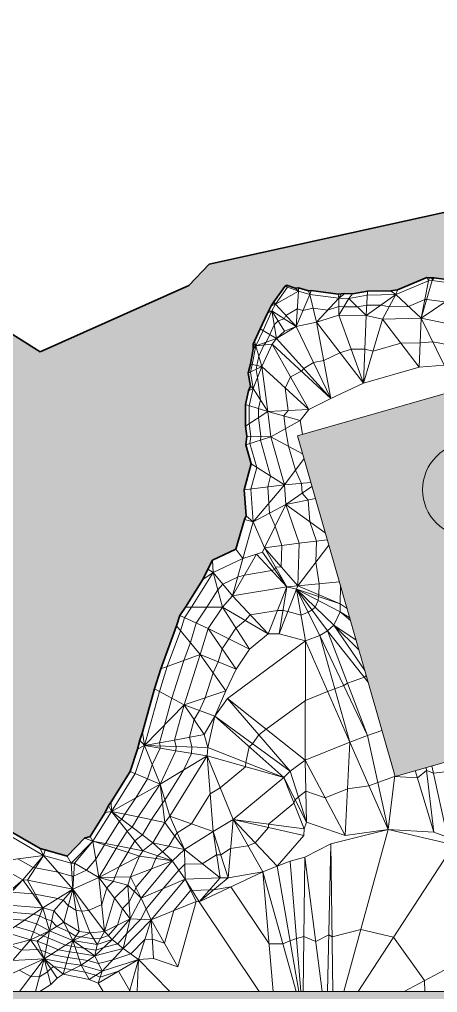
# Model space of a CAD drawing. Header units: millimetres. Extents: x -340184 to 563611, y -309449 to 515683.
# Drawn here: x 254531 to 360761, y -93269 to 153884 of the extents above; entities that cross this region are included whole.
import ezdxf

# ---------------------------------------------------------------- set-up
doc = ezdxf.new("R2010")
doc.units = ezdxf.units.MM
for name, color, linetype, lineweight in [('A-ANNO-NOTE', 131, 'Continuous', 9), ('A-DETL-GENF', 92, 'Continuous', 9), ('A-DETL-THIN', 151, 'Continuous', 9), ('A-FLOR', 192, 'Continuous', 9), ('C-TOPO', 7, 'Continuous', 9), ('C-TOPO-FOLD', 70, 'Continuous', 9), ('C-TOPO-MAJR', 7, 'Continuous', 35), ('C-TOPO-MINR', 7, 'Continuous', 9), ('C-TOPO-PATT', 8, 'Continuous', 9)]:
    doc.layers.add(name, color=color, linetype=linetype, lineweight=lineweight)

# ---------------------------------------------------------------- blocks, each defined once
blk = doc.blocks.new('tag ten be - tag ten be-1891504-BỐ TRÍ PHAO BÈ')
at = {"layer": 'A-ANNO-NOTE'}
for start, end in [(360, 180), (180, 360)]:
    blk.add_arc((0, 0), 4, start, end, dxfattribs=at)

msp = doc.modelspace()

# ---------------------------------------------------------------- hatches: boundary and pattern name
at = {"layer": 'A-DETL-GENF'}
for points in [[(349975, -38357), (455617, -8065), (450105, 11161), (414423, 929), (395128, 68217), (325167, 48156), (338830, 511)], [(68409, -241041), (361127, -241041), (361127, -177041), (395548, -177041), (395548, -93041), (104939, -93041), (104939, -131025), (12644, -131025), (12644, -180041), (67299, -180041), (67299, -241041)]]:
    msp.add_hatch(color=8, dxfattribs=at).paths.add_polyline_path(points)
at = {"layer": 'C-TOPO-PATT'}
h = msp.add_hatch(dxfattribs=at)
h.set_pattern_fill('FP_1', color=256, style=0, pattern_type=2)
h.set_pattern_definition([(0, (0, 0), (19050, 19050), [19050, -19050]), (0, (0, 7144), (19050, 19050), [19050, -19050]), (0, (0, 14288), (19050, 19050), [19050, -19050]), (90, (2381, 16669), (-19050, 19050), [19050, -19050]), (90, (9525, 16669), (-19050, 19050), [19050, -19050]), (90, (16669, 16669), (-19050, 19050), [19050, -19050])])
h.paths.add_polyline_path([(-320595, -309449), (-313353, -309449), (-312652, -307152), (-313321, -305814)])
h.paths.add_polyline_path([(-104914, -309449), (-38456, -309449), (-38330, -308602), (-43495, -307485), (-43955, -306061), (-46681, -304784), (-47468, -303096), (-49677, -299688), (-49392, -298645), (-48776, -295630), (-48339, -295389), (-46927, -294995), (-45415, -294450), (-44623, -294331), (-40160, -293800), (-40099, -293743), (-40021, -293724), (-39869, -293764), (-39280, -293651), (-36955, -293701), (-36203, -293498), (-32849, -292426), (-31899, -292214), (-31569, -292102), (-26261, -290449), (-22907, -289114), (-20231, -287917), (-17053, -287017), (-14725, -286087), (-14116, -285937), (-13356, -286181), (-12983, -290743), (-12729, -291007), (-12135, -291461), (-10672, -293925), (-10144, -294494), (-1450, -300444), (-229, -300711), (432, -300951), (1016, -301120), (7996, -303837), (8631, -305193), (9069, -305488), (9665, -305609), (13662, -308355), (14565, -308476), (16302, -309449), (79260, -309449), (80215, -309063), (80622, -309449), (117126, -309449), (119591, -308645), (121200, -309449), (367344, -309449), (391034, -276685), (422276, -249282), (428020, -246457), (431610, -243898), (440487, -229317), (441911, -220785), (441838, -209610), (433280, -168224), (434543, -160563), (436815, -106083), (450578, -67039), (468478, -40108), (480928, -11506), (492756, -3090), (521755, 23790), (528523, 24273), (546288, 55474), (558698, 71403), (559264, 72615), (561191, 78110), (563411, 88063), (563611, 89984), (563575, 117322), (540439, 145632), (503834, 129816), (490907, 132256), (447469, 124752), (414326, 116277), (302732, 91745), (297598, 86312), (259796, 69494), (228961, 88697), (198908, 116294), (222850, 145390), (238311, 155143), (239295, 156835), (246925, 191863), (279806, 255375), (285238, 286976), (292977, 304280), (283351, 316130), (262944, 329049), (234012, 358357), (228396, 403860), (235100, 409042), (238542, 415037), (251366, 441399), (252300, 463716), (251375, 477886), (249719, 484079), (247746, 490012), (239514, 505932), (237904, 508382), (234800, 511847), (231167, 513125), (222481, 514714), (207681, 515683), (122289, 481083), (105687, 466766), (101662, 460935), (75805, 408127), (70204, 378673), (58805, 340789), (31446, 318651), (17909, 299376), (7247, 272826), (10847, 166469), (-769, 131954), (-88114, 83844), (-119641, 108699), (-120649, 141233), (-121286, 144035), (-126955, 154493), (-160165, 198349), (-170633, 238049), (-170857, 257585), (-178048, 276004), (-189851, 278646), (-196113, 278702), (-212304, 268694), (-212871, 268250), (-257662, 208343), (-263778, 192806), (-265420, 187452), (-273672, 149305), (-300062, 129962), (-328175, 113386), (-329184, 111916), (-340184, 92695), (-328056, 66075), (-327706, 65661), (-303516, 58583), (-279750, 48824), (-244706, 47211), (-233820, 38061), (-201595, 14130), (-200839, -24576), (-205130, -33064), (-205553, -34265), (-205627, -44529), (-203639, -53197), (-199094, -58879), (-164480, -90562), (-141662, -85981), (-99846, -84670), (-94863, -101839), (-78259, -139255), (-72783, -160340), (-69423, -164803), (-73009, -206334), (-259156, -279740), (-258814, -281616), (-258876, -281959), (-257887, -285352), (-256939, -290523), (-256692, -291591), (-256865, -292497), (-256736, -293854), (-255339, -303650), (-254430, -306477), (-253709, -309449), (-110927, -309449)])
h.paths.add_polyline_path([(-14349, -302143), (-13841, -302049), (-13674, -302090), (-4198, -301079), (-12224, -295595), (-13473, -295855), (-13786, -295809), (-13992, -295803), (-17443, -296172), (-17598, -296277), (-21133, -297817)])
h.paths.add_polyline_path([(39056, -302040), (38859, -301618), (36999, -300950), (36711, -301120), (36892, -300771), (38752, -301439), (39154, -301182), (39120, -301379), (40660, -301141), (40538, -301366), (39154, -301581)])
h.paths.add_polyline_path([(343176, -300671), (335474, -300370), (332127, -300365), (327481, -300194), (324239, -300246), (322291, -300438), (320088, -300162), (315417, -300385), (306530, -300620), (305655, -300587), (298804, -299917), (297887, -299704), (297505, -299668), (292580, -299299), (288583, -299105), (280826, -298976), (264298, -298309), (264026, -298113), (262558, -297430), (261054, -297729), (260029, -297859), (256520, -297902), (254530, -297815), (250439, -297917), (241298, -297498), (240756, -297522), (238396, -297324), (232882, -297922), (227985, -297088), (226996, -296806), (220850, -296603), (209134, -300015), (205225, -300088), (202011, -299714), (190090, -295272), (181743, -294909), (179132, -295225), (178496, -295224), (177661, -295353), (176530, -295165), (166758, -294267), (158005, -293836), (157472, -294494), (156683, -294499), (156011, -293753), (146101, -293438), (134206, -292858), (130435, -292798), (124812, -292569), (120435, -293081), (119953, -292911), (116989, -292157), (113243, -292053), (100676, -291340), (94617, -291059), (90865, -291462), (89841, -291227), (85355, -290526), (77734, -290095), (75414, -290026), (71899, -289786), (64170, -289002), (62017, -288822), (61230, -288693), (53040, -286400), (47014, -285856), (45832, -286038), (44355, -286144), (43715, -285413), (40831, -282663), (37799, -282590), (36939, -282494), (36758, -281803), (36838, -281597), (36657, -279120), (36683, -278887), (36954, -278640), (38520, -277870), (39261, -277660), (39982, -277281), (41008, -276608), (42422, -274946), (42529, -274553), (42541, -270124), (42400, -269239), (41549, -265974), (41062, -263295), (40191, -260901), (39912, -259698), (38224, -254954), (36709, -252490), (32599, -246205), (31691, -244874), (29648, -241918), (28974, -241481), (24951, -239924), (21228, -239364), (20878, -239151), (20357, -239003), (17667, -238040), (16915, -237662), (15697, -236280), (15328, -235806), (14352, -234829), (11175, -231116), (7415, -228001), (7097, -227813), (4467, -225877), (3577, -225081), (3010, -224313), (1569, -223235), (-709, -220537), (-1026, -220082), (-1306, -219812), (-2558, -218210), (-3505, -217943), (-6504, -216296), (-7541, -215784), (-8701, -214743), (-10175, -211841), (-13474, -209032), (-15567, -206129), (-15741, -205808), (-17824, -201875), (-17962, -201137), (-18710, -197391), (-18694, -197288), (-19045, -196661), (-21506, -193460), (-21966, -193288), (-22850, -192603), (-24440, -192347), (-25981, -191842), (-26852, -191947), (-26985, -191747), (-27454, -191324), (-30096, -190086), (-32058, -187957), (-32583, -186688), (-35026, -184185), (-35479, -183623), (-35817, -182791), (-37611, -179298), (-38036, -178317), (-39042, -177364), (-41569, -175272), (-42692, -173374), (-43018, -172709), (-44073, -170135), (-46788, -165272), (-47445, -163885), (-49964, -156428), (-49186, -153503), (-49240, -152716), (-48364, -150132), (-48264, -145215), (-48096, -144117), (-48270, -138699), (-48344, -138322), (-48640, -132191), (-49328, -129442), (-50226, -124462), (-50542, -123622), (-53158, -119494), (-53563, -118768), (-55321, -116043), (-56891, -113348), (-58185, -110389), (-58880, -109259), (-60023, -107607), (-60141, -107125), (-59822, -102054), (-59841, -101609), (-59916, -101260), (-60622, -94812), (-60930, -93498), (-61928, -87882), (-64164, -85096), (-64671, -84243), (-68445, -80897), (-68667, -80583), (-69197, -79996), (-69439, -78072), (-69392, -77866), (-68227, -75453), (-68982, -73457), (-69194, -71630), (-70288, -65769), (-70451, -62348), (-70757, -59581), (-70829, -57652), (-71159, -56719), (-73027, -51822), (-75479, -48161), (-76001, -47130), (-77336, -44884), (-79897, -40806), (-81678, -39152), (-83065, -37758), (-84536, -37014), (-86191, -35743), (-88018, -33615), (-88510, -33216), (-89125, -32676), (-93431, -28799), (-94542, -28352), (-98552, -26461), (-99354, -26580), (-102650, -26257), (-103704, -26510), (-104855, -26966), (-105319, -27622), (-107588, -29730), (-108569, -31179), (-109688, -32964), (-113768, -38452), (-114851, -40072), (-117720, -42974), (-120417, -45942), (-122362, -47326), (-125872, -49586), (-128042, -50920), (-128990, -51382), (-129675, -51797), (-131438, -52233), (-135786, -55104), (-137359, -55538), (-138099, -56381), (-138632, -57058), (-140816, -58428), (-142413, -59411), (-143862, -60410), (-145432, -61579), (-146101, -61940), (-149194, -63360), (-150921, -63723), (-154874, -64201), (-155262, -64383), (-155923, -64400), (-156766, -63855), (-157771, -63408), (-160097, -61149), (-160655, -60977), (-163600, -59050), (-165139, -58887), (-167687, -57653), (-168321, -56673), (-173359, -52361), (-174020, -50646), (-175759, -46784), (-176401, -44951), (-177644, -41813), (-178940, -38923), (-178619, -37269), (-177848, -35962), (-178068, -33334), (-177054, -32303), (-176879, -31820), (-176801, -31208), (-177096, -29866), (-177210, -29598), (-177269, -29324), (-177170, -25834), (-177084, -25319), (-175275, -19944), (-175025, -19480), (-173657, -17230), (-171796, -14560), (-170694, -12037), (-169517, -9160), (-168265, -6694), (-163747, 2478), (-162453, 4817), (-160190, 8622), (-158867, 10419), (-157762, 12463), (-156778, 15616), (-157545, 19809), (-158308, 21070), (-160529, 24962), (-161913, 26652), (-164115, 28149), (-165057, 29116), (-168041, 31584), (-171428, 33297), (-171877, 33664), (-174768, 35879), (-176615, 37241), (-178843, 38617), (-182461, 41264), (-185157, 42795), (-187956, 44712), (-193123, 47127), (-194710, 47923), (-196472, 48583), (-197023, 48694), (-201428, 49151), (-203142, 49946), (-209231, 51744), (-214485, 53866), (-215188, 54310), (-218955, 58470), (-219500, 58851), (-222005, 60396), (-227231, 66242), (-228658, 67355), (-229953, 67885), (-234234, 71913), (-235307, 72360), (-237561, 73702), (-238999, 74306), (-240039, 75032), (-241982, 75927), (-243179, 76103), (-245429, 76763), (-246767, 76832), (-250500, 77428), (-252988, 77501), (-255849, 77275), (-260567, 77578), (-263443, 76987), (-267156, 75824), (-268423, 75602), (-275992, 74481), (-276904, 74269), (-279464, 74632), (-280214, 74431), (-284171, 73410), (-285688, 73342), (-288528, 73547), (-291219, 74721), (-291978, 74999), (-292996, 75735), (-294749, 76290), (-297786, 77362), (-301810, 77846), (-302605, 78215), (-304030, 80816), (-304320, 81247), (-305859, 82776), (-306338, 83094), (-309103, 86064), (-309329, 86140), (-310407, 86709), (-311012, 87863), (-310775, 88721), (-312832, 95577), (-312952, 96844), (-311386, 99999), (-310050, 103215), (-309859, 103455), (-308929, 104083), (-308371, 104683), (-305208, 107996), (-301666, 111602), (-299813, 113123), (-294853, 116958), (-293970, 117242), (-291491, 117224), (-288411, 120951), (-287636, 121454), (-286851, 122527), (-285620, 123310), (-285352, 123557), (-284600, 123939), (-281488, 124665), (-280371, 125117), (-278396, 126072), (-277748, 126282), (-277170, 126240), (-273944, 127030), (-272623, 127181), (-270789, 127148), (-270490, 127256), (-267071, 127713), (-264619, 128689), (-264152, 128923), (-263564, 129454), (-261763, 129661), (-258869, 130669), (-257906, 130888), (-257105, 131176), (-253882, 132598), (-253342, 133123), (-251425, 134124), (-249955, 135384), (-247734, 138157), (-247348, 138876), (-246863, 139606), (-244736, 143325), (-244444, 144163), (-243522, 149266), (-243191, 149645), (-242969, 149785), (-241873, 151896), (-241246, 153702), (-241158, 154073), (-241033, 154202), (-240855, 155822), (-240867, 156129), (-240947, 157205), (-241080, 157746), (-241545, 158379), (-242169, 159345), (-243333, 160127), (-244329, 161360), (-244826, 161781), (-246569, 165464), (-247308, 167119), (-249313, 170516), (-250117, 171547), (-251120, 173081), (-251935, 173847), (-254793, 178686), (-255209, 179595), (-255439, 179938), (-255526, 182316), (-256941, 184921), (-257025, 185875), (-257224, 187327), (-257411, 187815), (-257380, 188044), (-257123, 188490), (-256899, 188691), (-252620, 193468), (-251896, 193768), (-250780, 194405), (-247119, 196293), (-244865, 198219), (-242985, 199982), (-238693, 205204), (-237579, 206638), (-236943, 208314), (-236323, 210462), (-232605, 217535), (-232463, 217895), (-232273, 218183), (-232407, 221939), (-232289, 222803), (-231914, 223463), (-230392, 224630), (-228810, 226904), (-229505, 228747), (-229448, 229117), (-228679, 230538), (-228183, 231114), (-225067, 232890), (-225678, 236056), (-225657, 236448), (-225515, 236726), (-225313, 236927), (-222366, 237232), (-221847, 237594), (-220898, 237979), (-216614, 238525), (-213218, 241711), (-212639, 242544), (-209939, 244568), (-209578, 245327), (-209369, 245615), (-207374, 246660), (-198203, 247890), (-197759, 248094), (-195959, 247472), (-195759, 246628), (-194712, 245100), (-194699, 243841), (-194303, 241524), (-194171, 240500), (-193974, 236084), (-193715, 235274), (-194107, 230451), (-193939, 228878), (-190369, 222648), (-190171, 222407), (-187982, 217932), (-187241, 215900), (-185227, 213010), (-184385, 211513), (-183898, 210319), (-183619, 207411), (-183259, 206212), (-182986, 204455), (-183079, 201830), (-183215, 199187), (-182890, 195963), (-183089, 194212), (-183049, 193626), (-183320, 191815), (-183809, 188947), (-184108, 186655), (-184222, 182755), (-184555, 180585), (-184225, 179827), (-183851, 176173), (-183680, 173407), (-183601, 173053), (-183287, 166855), (-183179, 165610), (-182992, 160857), (-181775, 157755), (-179459, 152428), (-178178, 151199), (-174878, 148116), (-170387, 144421), (-169500, 143577), (-167357, 141210), (-166332, 140675), (-165011, 140048), (-162680, 138361), (-157226, 136081), (-153973, 134313), (-150423, 132815), (-143411, 128396), (-143059, 127991), (-140201, 125465), (-139513, 122452), (-138956, 121724), (-138740, 121097), (-138076, 116517), (-138084, 115878), (-138228, 114396), (-139079, 112996), (-139085, 107848), (-139300, 104708), (-138794, 99285), (-138687, 98883), (-137725, 96480), (-133223, 91753), (-130865, 90237), (-130543, 89916), (-130250, 89707), (-125872, 86996), (-122866, 84749), (-121761, 83658), (-120001, 81465), (-119284, 80101), (-119049, 79184), (-116651, 76380), (-114667, 73867), (-113514, 72731), (-112349, 71263), (-109116, 69314), (-105812, 67958), (-105385, 67868), (-101158, 66755), (-100147, 66623), (-97428, 66667), (-95801, 66918), (-94198, 66574), (-88440, 66885), (-87181, 67206), (-86174, 67181), (-85583, 67677), (-84496, 67905), (-83290, 68424), (-79705, 69188), (-77682, 70646), (-76742, 71183), (-75252, 71886), (-71741, 73077), (-69907, 73222), (-68979, 73955), (-67817, 74647), (-66042, 75110), (-60988, 75823), (-58778, 75525), (-56161, 75339), (-54602, 75445), (-52852, 75445), (-50106, 74923), (-49567, 73451), (-47982, 70894), (-45758, 67503), (-44581, 66072), (-44625, 65560), (-42388, 60430), (-42384, 60331), (-42246, 60186), (-40996, 57771), (-37932, 54834), (-37316, 54501), (-34577, 53693), (-32125, 52645), (-31090, 52077), (-28360, 50298), (-26381, 48016), (-24761, 45955), (-23688, 44075), (-22122, 42010), (-20495, 40818), (-20478, 40610), (-18771, 37815), (-18028, 37078), (-13461, 31239), (-13037, 31026), (-12738, 30394), (-12232, 29884), (-8815, 27288), (-6707, 23211), (-5956, 22121), (-4967, 21400), (-1159, 19959), (153, 17737), (666, 17450), (2295, 15706), (6076, 16262), (7308, 16293), (8929, 15398), (13663, 13265), (15266, 12812), (22029, 6989), (22943, 6517), (23165, 5757), (23249, 4842), (24498, 855), (24568, -210), (24678, -1119), (24012, -1772), (23886, -2032), (23083, -4687), (23378, -5051), (23331, -5653), (23802, -7031), (24709, -9040), (25381, -11167), (25634, -12194), (27900, -14260), (28472, -14943), (29566, -16253), (33052, -18364), (33742, -18896), (35709, -20340), (36502, -21016), (37660, -24227), (37900, -26227), (37670, -30573), (37713, -30867), (37137, -33417), (37892, -36915), (38006, -38291), (38387, -39562), (38447, -41851), (38789, -44318), (38904, -44766), (39350, -47613), (39577, -48798), (40685, -50316), (40976, -50879), (41823, -53794), (41887, -55269), (42529, -55997), (43769, -57651), (44439, -59372), (44654, -59760), (44933, -60467), (46869, -66382), (47917, -69821), (51274, -78086), (52432, -82269), (52579, -83264), (55058, -90291), (56198, -94497), (57698, -96352), (58641, -97311), (59781, -98934), (63262, -105039), (64104, -105982), (64987, -107217), (65311, -107326), (68051, -109090), (68646, -108794), (71313, -108837), (75882, -107382), (76213, -107332), (76809, -106902), (79291, -104294), (79442, -103997), (79418, -101895), (78959, -99764), (78736, -96904), (77885, -93289), (77194, -91048), (76372, -88061), (76163, -86574), (74914, -84010), (73571, -78814), (73072, -77391), (73003, -74747), (72794, -73909), (71624, -70958), (71369, -70551), (71183, -70101), (70170, -64510), (69613, -63551), (68860, -60399), (67477, -57001), (65910, -51149), (65806, -49172), (65506, -47788), (65320, -47346), (64978, -45644), (63303, -37832), (62786, -33240), (62488, -31777), (61482, -26967), (61685, -24034), (62380, -20162), (62348, -20028), (62193, -18963), (60941, -16161), (60563, -15676), (60119, -13135), (57654, -7651), (56174, -3645), (55954, -3199), (53735, 2837), (52758, 6252), (50286, 8252), (49563, 14719), (49087, 15106), (48584, 15233), (48363, 15356), (48698, 18186), (48791, 19826), (49474, 20851), (52387, 24071), (54546, 29071), (53170, 32101), (48432, 37208), (48193, 38779), (47205, 40376), (47223, 41082), (47306, 41694), (47043, 48679), (46972, 49244), (47015, 49950), (46243, 53939), (44242, 56399), (44034, 57379), (43699, 61130), (41818, 69109), (39536, 75379), (38317, 78042), (38286, 78832), (38103, 81071), (37745, 82828), (37728, 83173), (37474, 83727), (36435, 85823), (36083, 86841), (35413, 87780), (35052, 88588), (33987, 90616), (33707, 90916), (33274, 91488), (31961, 93593), (30381, 94893), (30225, 95392), (31306, 99194), (32277, 101969), (31676, 103295), (31679, 103386), (30064, 107234), (29554, 107868), (29548, 108166), (30184, 110840), (30599, 111748), (31153, 113541), (31048, 114831), (31252, 117752), (32019, 121148), (32515, 123019), (32488, 125163), (33571, 129661), (33699, 130283), (33663, 130626), (34922, 135287), (34873, 136787), (35032, 138689), (35027, 140416), (33446, 145416), (33375, 145807), (33502, 146553), (34395, 149917), (34414, 153475), (34525, 155057), (35423, 163368), (35430, 166293), (35847, 170881), (35964, 173201), (36266, 177120), (39873, 187816), (40286, 192142), (39948, 194236), (39435, 197891), (38444, 201320), (37864, 203921), (35681, 209871), (35238, 212162), (34884, 214372), (34649, 218776), (34669, 222246), (33715, 225790), (33694, 226423), (33406, 230234), (33810, 235547), (33842, 238309), (32661, 244597), (32582, 245218), (32411, 249962), (31890, 254211), (32118, 256874), (32055, 262629), (31892, 266276), (31488, 268582), (31241, 269542), (31383, 270075), (32080, 273593), (30941, 275471), (30176, 277834), (28106, 282567), (27372, 283928), (27339, 284331), (27412, 284951), (28850, 288425), (30007, 289365), (31789, 290721), (33766, 291458), (38888, 295600), (41565, 296369), (49027, 301729), (50609, 302749), (51265, 303289), (54902, 305893), (59744, 310232), (65452, 314093), (67019, 315762), (74800, 321650), (76991, 323428), (78664, 324478), (79906, 326051), (81015, 328485), (83897, 331450), (85566, 334393), (87089, 336498), (90090, 339792), (91322, 340802), (92930, 345053), (94626, 347185), (94877, 349456), (95067, 349961), (95811, 353056), (95992, 354651), (95983, 355183), (96980, 356180), (97745, 359074), (98283, 362696), (98247, 364717), (98806, 368513), (100065, 372669), (100392, 373929), (102587, 377729), (102883, 378159), (103442, 378772), (105615, 380520), (107569, 381591), (110972, 384529), (113516, 386528), (114419, 387544), (116531, 391199), (117944, 392848), (117984, 392986), (122021, 396554), (123104, 397570), (123768, 398055), (128188, 402012), (131362, 404202), (132251, 405812), (132876, 408156), (136184, 413805), (136710, 415850), (137020, 416297), (138842, 418251), (144223, 425191), (144943, 427602), (146069, 429663), (146996, 432516), (147945, 434701), (148282, 435726), (149355, 437651), (149205, 441741), (149301, 442153), (149856, 443999), (150141, 444578), (153760, 450719), (155707, 453337), (157156, 454012), (157931, 454798), (158703, 455173), (161380, 457143), (164452, 459068), (165410, 460177), (169080, 464204), (170487, 466829), (171223, 470537), (171631, 471396), (172635, 473391), (174072, 474315), (173859, 475899), (174239, 476352), (174626, 476588), (176111, 477635), (178587, 477309), (179259, 477471), (179905, 477150), (182434, 473952), (186515, 472733), (189476, 476757), (190372, 476959), (191297, 477521), (192022, 478358), (194838, 482763), (195515, 483580), (198030, 485899), (198263, 486179), (204490, 492312), (205611, 492721), (206338, 493239), (209760, 493223), (211517, 493555), (217296, 492463), (219951, 489879), (220676, 489436), (222002, 487140), (227110, 473317), (227285, 472036), (227299, 470350), (227652, 467769), (229695, 462001), (229850, 460577), (228642, 457829), (223925, 447863), (223794, 447282), (223471, 442586), (222882, 440890), (220676, 435910), (220232, 434816), (219202, 432954), (218868, 431555), (216905, 425378), (216662, 421533), (214520, 416756), (214448, 415591), (213288, 409039), (212706, 407163), (212509, 406787), (207838, 394739), (207435, 393868), (204491, 386869), (202121, 383453), (202015, 383021), (201898, 382069), (198455, 373174), (197952, 368930), (197523, 368258), (197505, 367702), (195825, 363052), (195289, 362131), (192897, 358435), (192629, 358247), (192509, 358040), (189777, 353661), (189669, 352840), (189349, 350756), (184628, 344043), (183529, 340304), (182040, 337644), (181448, 335686), (181035, 330353), (180625, 328869), (178700, 324079), (177423, 321880), (176839, 319574), (174094, 315015), (170821, 309322), (169993, 307516), (168827, 305719), (167221, 303710), (164755, 300502), (163041, 297231), (162459, 295869), (158441, 291767), (158231, 290551), (157524, 288796), (158383, 284086), (159499, 281234), (159594, 280677), (159701, 279727), (159533, 276404), (160494, 275519), (161237, 272369), (161407, 271365), (161524, 270338), (162156, 265737), (162485, 264866), (163214, 261240), (163229, 258811), (163874, 256580), (163860, 254156), (168070, 249502), (168649, 248716), (169187, 248274), (173937, 245325), (175281, 244609), (177180, 243867), (181894, 243114), (182501, 243055), (185188, 243489), (187967, 244519), (188325, 244700), (189347, 245349), (193013, 247899), (197624, 251994), (201698, 255474), (208337, 259064), (209014, 259775), (212890, 262369), (214630, 264065), (217113, 266892), (217633, 267188), (220302, 270342), (220544, 270931), (224003, 273987), (224685, 274360), (225019, 274643), (225786, 274809), (229477, 274823), (234108, 274591), (235073, 274479), (236786, 274802), (238445, 274764), (241555, 275674), (242020, 275343), (244940, 273610), (246074, 273452), (247074, 272407), (249145, 268903), (249734, 267542), (252897, 262548), (252964, 261324), (252333, 257203), (252144, 256454), (252041, 256242), (251266, 254934), (247957, 247998), (247252, 245896), (246781, 244451), (245516, 241443), (244595, 235970), (242959, 231648), (241573, 225702), (240656, 223188), (239983, 220066), (239302, 215783), (239070, 214800), (237813, 211162), (237367, 210142), (235639, 206846), (233495, 203020), (231132, 199792), (230284, 198374), (225678, 191361), (221346, 182219), (220161, 177814), (219081, 172125), (218620, 170742), (217856, 169904), (217251, 169379), (212888, 165326), (211969, 164761), (206134, 162167), (202341, 160392), (201222, 159784), (197145, 156963), (192771, 153247), (188614, 149363), (186461, 145665), (186041, 144351), (183028, 137502), (182239, 133221), (181933, 131826), (183255, 128419), (183695, 127182), (183655, 126883), (185916, 122341), (185884, 121944), (186524, 118483), (186907, 116746), (187703, 115247), (187967, 114671), (189394, 111970), (190167, 109066), (191126, 104601), (191201, 103196), (191281, 102635), (191683, 100201), (191580, 96709), (191571, 94869), (191109, 88331), (191125, 85771), (190618, 83257), (190245, 79955), (189402, 70327), (189329, 68315), (189291, 64048), (188879, 60438), (188986, 59811), (189435, 52171), (189477, 51740), (189821, 50925), (191669, 45708), (192229, 44905), (192981, 43985), (194032, 42239), (194492, 40724), (196607, 32487), (201650, 24999), (204584, 21478), (206833, 19619), (212107, 14528), (212808, 14179), (214885, 11985), (217856, 8473), (218650, 7309), (219072, 6351), (221091, 1361), (223372, -5074), (224098, -6488), (225167, -9189), (227927, -19000), (228226, -19630), (234565, -28605), (236739, -31904), (241564, -39083), (242368, -40552), (251020, -51618), (259777, -56717), (261067, -56990), (266669, -58598), (271087, -54102), (272536, -53614), (276322, -47581), (277125, -45776), (277855, -44817), (282665, -37127), (284548, -31435), (285117, -29202), (285778, -27143), (288811, -16166), (290425, -11062), (294449, -155), (295255, 2485), (296707, 4634), (301113, 11675), (302372, 14225), (303556, 16526), (309542, 19379), (311688, 26845), (312121, 27775), (311646, 34413), (313395, 40991), (312025, 45867), (312288, 48027), (311951, 50610), (311932, 56065), (312754, 59590), (313196, 60737), (312648, 64062), (313219, 66357), (313940, 70123), (313916, 71490), (314276, 72145), (316960, 78001), (317775, 79807), (318485, 81133), (318976, 81916), (319198, 82184), (321946, 86048), (322367, 86418), (324608, 85627), (325414, 85697), (327971, 84978), (328624, 85027), (335534, 84120), (336258, 84222), (337414, 84266), (339180, 84230), (342949, 84884), (348784, 84995), (350624, 85190), (358051, 88352), (358617, 88254), (359370, 88289), (359910, 88247), (367354, 87227), (368596, 87299), (372338, 88155), (375178, 88590), (376167, 88629), (379278, 88556), (380158, 88456), (385509, 87707), (386488, 87153), (391171, 86343), (392028, 86254), (395727, 84928), (396646, 85180), (397094, 85231), (400803, 87893), (410939, 90047), (412781, 90168), (419183, 90231), (424794, 88828), (425880, 88765), (428111, 88367), (429497, 87794), (432083, 84984), (435062, 84777), (445473, 75106), (452139, 78783), (459778, 78783), (463378, 78731), (467825, 76851), (470784, 76759), (484783, 71247), (488776, 68512), (498716, 61006), (499912, 59482), (510745, 51790), (512831, 48425), (512911, 47942), (514515, 46136), (513973, 44821), (514184, 43629), (513757, 42973), (512785, 39677), (511225, 36527), (509949, 35258), (509422, 35081), (504926, 31066), (502443, 28672), (500830, 27844), (491512, 23444), (489564, 22582), (488498, 21889), (483750, 18934), (480357, 17246), (477690, 15037), (474725, 14308), (474514, 13793), (471906, 10412), (471714, 3812), (470274, -1125), (470527, -2285), (470005, -4307), (469580, -8681), (469389, -9641), (469224, -11286), (468664, -19406), (468478, -20656), (465546, -23675), (464586, -28640), (463798, -30483), (463286, -33021), (461939, -34974), (458838, -37596), (454735, -42388), (450334, -48242), (449992, -48857), (449589, -49111), (448967, -49757), (446775, -51725), (445623, -53140), (442839, -56016), (441241, -58661), (438949, -59863), (433929, -62779), (432077, -66765), (429565, -69639), (428102, -71186), (424779, -73333), (423505, -74335), (420807, -75658), (420018, -75992), (418428, -77761), (418187, -78531), (416763, -83656), (418210, -88614), (419113, -90547), (419447, -96400), (419750, -98249), (420174, -100174), (420200, -103035), (420850, -106549), (420829, -107037), (421351, -111472), (421621, -114856), (421470, -116794), (422255, -119861), (422246, -120845), (422739, -123901), (423033, -127667), (423677, -131355), (423660, -133906), (423731, -135685), (423622, -136616), (422126, -140455), (421722, -144917), (422563, -149219), (422451, -150056), (421117, -157417), (421143, -158876), (421453, -161043), (421431, -161269), (418858, -166058), (420645, -171040), (420348, -173248), (419941, -177493), (419411, -179489), (418864, -182277), (418623, -183830), (418379, -186757), (418334, -187601), (418677, -191144), (418916, -192863), (418891, -194213), (418995, -195063), (418623, -197706), (418368, -200395), (417099, -206454), (417351, -207784), (417848, -211592), (417423, -214566), (418001, -219435), (418161, -221316), (418253, -221843), (419070, -224609), (418643, -227483), (418673, -227768), (418223, -229525), (418043, -229766), (414916, -231959), (413717, -232724), (409959, -234630), (408649, -235370), (406253, -237807), (403791, -239865), (401960, -240766), (398829, -243625), (395070, -247431), (394079, -248342), (392015, -251092), (390652, -252425), (387184, -255720), (382992, -260185), (382142, -260820), (380367, -262925), (376123, -265954), (375007, -266853), (371804, -270414), (371336, -270463), (369561, -270913), (369353, -270861), (369253, -270898), (367016, -272388), (366663, -273461), (366352, -273834), (365230, -275307), (363624, -277162), (361921, -278780), (357761, -284536), (356717, -285275), (355297, -286457), (353860, -289120), (349660, -295159), (348784, -296296), (346892, -297407), (345967, -297877), (343628, -300211)])
h.paths.add_polyline_path([(40603, -290879), (39824, -290122), (40840, -290424)])

# ---------------------------------------------------------------- linework, layer by layer
at = {"layer": 'A-DETL-THIN'}
for p, q in [((395128, 68217), (325167, 48156)), ((325167, 48156), (349975, -38357)), ((349975, -38357), (455617, -8065)), ((395548, -93041), (104939, -93041))]:
    msp.add_line(p, q, dxfattribs=at)
at = {"layer": 'A-FLOR'}
for p, q in [((329990, 76968), (324829, 75862)), ((335670, 78800), (329990, 76968)), ((342646, 78707), (335670, 78800)), ((346778, 77797), (342646, 78707)), ((356616, 77975), (346778, 77797)), ((365569, 76189), (356616, 77975)), ((324829, 75862), (319837, 72832)), ((319837, 72832), (318704, 71429)), ((318704, 71429), (316078, 65699)), ((316078, 65699), (317602, 54312)), ((321869, 35662), (322174, 30677)), ((322174, 30677), (325578, 20841)), ((325578, 20841), (325222, 10058)), ((308669, 7452), (306094, 4572)), ((324917, 9175), (322495, 9768)), ((306094, 4572), (302464, -800)), ((302464, -800), (300449, -7400)), ((300449, -7400), (296414, -20161)), ((296414, -20161), (293895, -29145)), ((293895, -29145), (294324, -30778)), ((294242, -31860), (290277, -40368)), ((294324, -30778), (294242, -31860)), ((290277, -40368), (284704, -48662)), ((284704, -48662), (283176, -51262)), ((279125, -56723), (274706, -64008)), ((279529, -56036), (279125, -56723)), ((274706, -64008), (268053, -67015)), ((268053, -67015), (256556, -64736))]:
    msp.add_line(p, q, dxfattribs=at)
at = {"layer": 'C-TOPO', "lineweight": 35}
for p, q in [((414326, 116277), (302732, 91745)), ((302732, 91745), (297598, 86312)), ((259796, 69494), (228961, 88697)), ((350624, 85190), (358051, 88352)), ((358051, 88352), (358617, 88254)), ((358617, 88254), (359370, 88289)), ((359370, 88289), (359910, 88247)), ((359910, 88247), (367354, 87227)), ((297598, 86312), (259796, 69494)), ((319198, 82184), (321946, 86048)), ((321946, 86048), (322367, 86418)), ((322367, 86418), (324608, 85627)), ((324608, 85627), (325414, 85697)), ((325414, 85697), (327971, 84978)), ((327971, 84978), (328624, 85027)), ((328624, 85027), (335534, 84120)), ((335534, 84120), (336258, 84222)), ((336258, 84222), (337170, 84271)), ((337170, 84271), (339180, 84230)), ((339180, 84230), (342949, 84884)), ((342949, 84884), (348784, 84995)), ((348784, 84995), (350624, 85190)), ((318485, 81133), (318976, 81916)), ((318976, 81916), (319198, 82184)), ((315729, 75276), (317546, 79298)), ((317546, 79298), (317775, 79807)), ((317775, 79807), (318485, 81133)), ((314276, 72145), (315729, 75276)), ((313916, 71490), (314276, 72145)), ((313219, 66357), (313940, 70123)), ((313912, 70839), (313916, 71490)), ((313940, 70123), (313912, 70839)), ((312648, 64062), (313219, 66357)), ((313196, 60737), (312648, 64062)), ((311932, 56065), (312754, 59590)), ((312754, 59590), (313196, 60737)), ((311951, 50610), (311932, 56065)), ((312288, 48027), (311951, 50610)), ((312025, 45867), (312288, 48027)), ((313395, 40991), (312025, 45867)), ((311646, 34413), (313395, 40991)), ((312121, 27775), (311646, 34413)), ((311688, 26845), (312121, 27775)), ((309542, 19379), (311688, 26845)), ((303556, 16526), (309542, 19379)), ((302372, 14225), (303556, 16526)), ((301113, 11675), (302372, 14225)), ((296707, 4634), (301113, 11675)), ((294449, -155), (295255, 2485)), ((295255, 2485), (296707, 4634)), ((290425, -11062), (294449, -155)), ((288811, -16166), (290425, -11062)), ((285778, -27143), (288811, -16166)), ((285117, -29202), (285778, -27143)), ((284548, -31435), (285117, -29202)), ((282665, -37127), (284548, -31435)), ((277855, -44817), (282665, -37127)), ((276322, -47581), (277125, -45776)), ((277125, -45776), (277855, -44817)), ((272536, -53614), (276322, -47581)), ((251020, -51618), (259777, -56717)), ((266669, -58598), (271087, -54102)), ((271087, -54102), (272536, -53614)), ((259777, -56717), (261067, -56990)), ((261067, -56990), (266669, -58598))]:
    msp.add_line(p, q, dxfattribs=at)
at = {"layer": 'C-TOPO'}
for p, q in [((341947, 61535), (329990, 76968)), ((329990, 76968), (333665, 57635)), ((341947, 61535), (335670, 78800)), ((341947, 61535), (342646, 78707)), ((346778, 77797), (341947, 61535)), ((356133, 65591), (346778, 77797)), ((356616, 77975), (356133, 65591)), ((362445, 66102), (356616, 77975)), ((319837, 72832), (324829, 75862)), ((333665, 57635), (324829, 75862)), ((333665, 57635), (319837, 72832)), ((333665, 57635), (318704, 71429)), ((318704, 71429), (328034, 54804)), ((328034, 54804), (316078, 65699)), ((328034, 54804), (317602, 54312)), ((325879, 52044), (317602, 54312)), ((318444, 47854), (325879, 52044)), ((326486, 43557), (318444, 47854)), ((326838, 42330), (321869, 35662)), ((321869, 35662), (328575, 36272)), ((322174, 30677), (328859, 35282)), ((322174, 30677), (329749, 32180)), ((332243, 23480), (322174, 30677)), ((325222, 10058), (333137, 20363)), ((332738, 21755), (325578, 20841)), ((325222, 10058), (335810, 11043)), ((336049, 5486), (325222, 10058)), ((317691, -2169), (308669, 7452)), ((322495, 9768), (317691, -2169)), ((320530, -2191), (322495, 9768)), ((320530, -2191), (324917, 9175)), ((330885, -2575), (324917, 9175)), ((324917, 9175), (327239, -3979)), ((324917, 9175), (336049, 5486)), ((336021, 3445), (324917, 9175)), ((324917, 9175), (334398, 37)), ((324917, 9175), (332842, -1363)), ((337756, 4255), (336049, 5486)), ((312995, -6030), (306094, 4572)), ((306094, 4572), (317691, -2169)), ((338438, 1877), (336021, 3445)), ((336021, 3445), (338629, 1211)), ((340754, -6199), (334398, 37)), ((340053, -3756), (334398, 37)), ((334419, 6), (342270, -11486)), ((309576, -11104), (302464, -800)), ((312995, -6030), (302464, -800)), ((342957, -27979), (332842, -1363)), ((343090, -14347), (332842, -1363)), ((307404, -18580), (327239, -3979)), ((327239, -3979), (327110, -34214)), ((338439, -29705), (327239, -3979)), ((338439, -29705), (330885, -2575)), ((330885, -2575), (342957, -27979)), ((306993, -16673), (300449, -7400)), ((300449, -7400), (309576, -11104)), ((296414, -20161), (306993, -16673)), ((307404, -18580), (304190, -23111)), ((307404, -18580), (323315, -37070)), ((327110, -34214), (307404, -18580)), ((296414, -20161), (301503, -27737)), ((304190, -23111), (296414, -20161)), ((304190, -23111), (302362, -31004)), ((323315, -37070), (304190, -23111)), ((304190, -23111), (321671, -38680)), ((301503, -27737), (293895, -29145)), ((348183, -51833), (342957, -27979)), ((302196, -33166), (294242, -31860)), ((302362, -31004), (294324, -30778)), ((321671, -38680), (302362, -31004)), ((338439, -29705), (337265, -53379)), ((338439, -29705), (348183, -51833)), ((302196, -33166), (290277, -40368)), ((303753, -52395), (302196, -33166)), ((308791, -49322), (302196, -33166)), ((302196, -33166), (321671, -38680)), ((327506, -49987), (327110, -34214)), ((327110, -34214), (337265, -53379)), ((327506, -49987), (323315, -37070)), ((359781, -52501), (355086, -36891)), ((357873, -36092), (359781, -52501)), ((363299, -53808), (359313, -35679)), ((326901, -51658), (321671, -38680)), ((321671, -38680), (327506, -49987)), ((349893, -38073), (348183, -51833)), ((291487, -50045), (290277, -40368)), ((292726, -48500), (290277, -40368)), ((284704, -48662), (291487, -50045)), ((296457, -56917), (292726, -48500)), ((292726, -48500), (303753, -52395)), ((308791, -49322), (307572, -64109)), ((316361, -62626), (308791, -49322)), ((319980, -61179), (308791, -49322)), ((326818, -53357), (308791, -49322)), ((308791, -49322), (326901, -51658)), ((288430, -55244), (283176, -51262)), ((291487, -50045), (296457, -56917)), ((348183, -51833), (333627, -55528)), ((336948, -93041), (348183, -51833)), ((364885, -55753), (348183, -51833)), ((282158, -52594), (281896, -52265)), ((285870, -57250), (282173, -52613)), ((303753, -52395), (305503, -64157)), ((307572, -64109), (303753, -52395)), ((285061, -58624), (279125, -56723)), ((279529, -56036), (285870, -57250)), ((293382, -59830), (288430, -55244)), ((288430, -55244), (296457, -56917)), ((333627, -55528), (327014, -58878)), ((333627, -55528), (332789, -93041)), ((334183, -93041), (333627, -55528)), ((364885, -55753), (340593, -93041)), ((274706, -64008), (285061, -58624)), ((285061, -58624), (293382, -59830)), ((293382, -59830), (285870, -57250)), ((296457, -56917), (296613, -64491)), ((305503, -64157), (296457, -56917)), ((327014, -58878), (323351, -59918)), ((327014, -58878), (326618, -93041)), ((331470, -93041), (327014, -58878)), ((293382, -59830), (282746, -63879)), ((296613, -64491), (293403, -59860)), ((323351, -59918), (319980, -61179)), ((325496, -93041), (319980, -61179)), ((326052, -93041), (323353, -59945)), ((274706, -64008), (282746, -63879)), ((276174, -77802), (274706, -64008)), ((282699, -74531), (274706, -64008)), ((282075, -66001), (274706, -64008)), ((282746, -63879), (285416, -69281)), ((316361, -62626), (300185, -70251)), ((307572, -64109), (300185, -70251)), ((300185, -70251), (305503, -64157)), ((318990, -93041), (316361, -62626)), ((324852, -93041), (316361, -62626)), ((255382, -64618), (248490, -70552)), ((249492, -70939), (255382, -64618)), ((260432, -71749), (255382, -64618)), ((256556, -64736), (260432, -71749)), ((285416, -69281), (282075, -66001)), ((282075, -66001), (282699, -74531)), ((296613, -64491), (285416, -69281)), ((300185, -70251), (296613, -64491)), ((296613, -64491), (299469, -70123)), ((268053, -67015), (260432, -71749)), ((263274, -72556), (268053, -67015)), ((268053, -67015), (265827, -75394)), ((268053, -67015), (272519, -78126)), ((269717, -77761), (268053, -67015)), ((268053, -67015), (276174, -77802)), ((288036, -74766), (285416, -69281)), ((299469, -70123), (288036, -74766)), ((260432, -71749), (251155, -78054)), ((257370, -79901), (260432, -71749)), ((260432, -71749), (262149, -77554)), ((262149, -77554), (263274, -72556)), ((262149, -77554), (265827, -75394)), ((265827, -75394), (268073, -80092)), ((282699, -74531), (276174, -77802)), ((282699, -74531), (280919, -82059)), ((282699, -74531), (288036, -74766)), ((284814, -84858), (288036, -74766)), ((288580, -84585), (288036, -74766)), ((288036, -74766), (294796, -86713)), ((257370, -79901), (262149, -77554)), ((262149, -77554), (259006, -80222)), ((260832, -84734), (262149, -77554)), ((268073, -80092), (269717, -77761)), ((272519, -78126), (268073, -80092)), ((274235, -81052), (272519, -78126)), ((274235, -81052), (276174, -77802)), ((276174, -77802), (278098, -79761)), ((352272, -93041), (380636, -77836)), ((257370, -79901), (247076, -82549)), ((248107, -90442), (257370, -79901)), ((257370, -79901), (260832, -84734)), ((259006, -80222), (260832, -84734)), ((268073, -80092), (260832, -84734)), ((265622, -88621), (268073, -80092)), ((270209, -86317), (268073, -80092)), ((268073, -80092), (273659, -83950)), ((273659, -83950), (278098, -79761)), ((273659, -83950), (274235, -81052)), ((280919, -82059), (278098, -79761)), ((273659, -83950), (270209, -86317)), ((275563, -87849), (273659, -83950)), ((275563, -87849), (280919, -82059)), ((280919, -82059), (284814, -84858)), ((248107, -90442), (260832, -84734)), ((260832, -84734), (254531, -93041)), ((258647, -93041), (260832, -84734)), ((262497, -91240), (260832, -84734)), ((260832, -84734), (264138, -89579)), ((265622, -88621), (260832, -84734)), ((265622, -88621), (270209, -86317)), ((270209, -86317), (272228, -89916)), ((274553, -90864), (284814, -84858)), ((284814, -84858), (282506, -93041)), ((284437, -93041), (284814, -84858)), ((292751, -93041), (284814, -84858)), ((272228, -89916), (275563, -87849)), ((275563, -87849), (274553, -90864))]:
    msp.add_line(p, q, dxfattribs=at)
at = {"layer": 'C-TOPO-FOLD'}
for p, q in [((359387, 87551), (356616, 77975)), ((358445, 87507), (356616, 77975)), ((358445, 87507), (358051, 88352)), ((358617, 88254), (358445, 87507)), ((359387, 87551), (359370, 88289)), ((359910, 88247), (359387, 87551)), ((319573, 81554), (325428, 84859)), ((321946, 86048), (322627, 85848)), ((322627, 85848), (322367, 86418)), ((324608, 85627), (325428, 84859)), ((325428, 84859), (324829, 75862)), ((328270, 84061), (324829, 75862)), ((325428, 84859), (325414, 85697)), ((328270, 84061), (327971, 84978)), ((328624, 85027), (328270, 84061)), ((329990, 76968), (328270, 84061)), ((335675, 83088), (335534, 84120)), ((337170, 84271), (335675, 83088)), ((336258, 84222), (335675, 83088)), ((338187, 83037), (339180, 84230)), ((342949, 84884), (342646, 78707)), ((350192, 83993), (348784, 84995)), ((350624, 85190), (350192, 83993)), ((368692, 86276), (356616, 77975)), ((319573, 81554), (318976, 81916)), ((319573, 81554), (319198, 82184)), ((335675, 83088), (329990, 76968)), ((335670, 78800), (335675, 83088)), ((338187, 83037), (335670, 78800)), ((342646, 78707), (338187, 83037)), ((350192, 83993), (342646, 78707)), ((346778, 77797), (350192, 83993)), ((356616, 77975), (350192, 83993)), ((318685, 79897), (317546, 79298)), ((317775, 79807), (318685, 79897)), ((319573, 81554), (318485, 81133)), ((319837, 72832), (318685, 79897)), ((324829, 75862), (318685, 79897)), ((318685, 79897), (321869, 74700)), ((324829, 75862), (319573, 81554)), ((319837, 72832), (315729, 75276)), ((314597, 70955), (314276, 72145)), ((319837, 72832), (314597, 70955)), ((314597, 70955), (313912, 70839)), ((314597, 70955), (313916, 71490)), ((313940, 70123), (314597, 70955)), ((318704, 71429), (314597, 70955)), ((316078, 65699), (314597, 70955)), ((312648, 64062), (316078, 65699)), ((316078, 65699), (313219, 66357)), ((316078, 65699), (313904, 60179)), ((313904, 60179), (312754, 59590)), ((313904, 60179), (313196, 60737)), ((313904, 60179), (317602, 54312)), ((311932, 56065), (317602, 54312)), ((317602, 54312), (311951, 50610)), ((318444, 47854), (312025, 45867)), ((312288, 48027), (318444, 47854)), ((313395, 40991), (321869, 35662)), ((311646, 34413), (321869, 35662)), ((321869, 35662), (313944, 26324)), ((313944, 26324), (322174, 30677)), ((322174, 30677), (316791, 19718)), ((313944, 26324), (312121, 27775)), ((313944, 26324), (311261, 16992)), ((311688, 26845), (313944, 26324)), ((325578, 20841), (316791, 19718)), ((308669, 7452), (314774, 18087)), ((311261, 16992), (309542, 19379)), ((314774, 18087), (322495, 9768)), ((322495, 9768), (316316, 18611)), ((322495, 9768), (316791, 19718)), ((316791, 19718), (325222, 10058)), ((303779, 13425), (303556, 16526)), ((308669, 7452), (311261, 16992)), ((301113, 11675), (303779, 13425)), ((303779, 13425), (302372, 14225)), ((306094, 4572), (303779, 13425)), ((303779, 13425), (308669, 7452)), ((325222, 10058), (322495, 9768)), ((302464, -800), (295255, 2485)), ((296707, 4634), (306094, 4572)), ((300449, -7400), (294449, -155)), ((290425, -11062), (300449, -7400)), ((296414, -20161), (288811, -16166)), ((286287, -30553), (296414, -20161)), ((286287, -30553), (285778, -27143)), ((286287, -30553), (285117, -29202)), ((293895, -29145), (286287, -30553)), ((284548, -31435), (286287, -30553)), ((290277, -40368), (286287, -30553)), ((294242, -31860), (286287, -30553)), ((294324, -30778), (286287, -30553)), ((290277, -40368), (282665, -37127)), ((277922, -47280), (290277, -40368)), ((277922, -47280), (277125, -45776)), ((277922, -47280), (277855, -44817)), ((277922, -47280), (276322, -47581)), ((281896, -52265), (277922, -47280)), ((283176, -51262), (277922, -47280)), ((277922, -47280), (284704, -48662)), ((273189, -54822), (271087, -54102)), ((273189, -54822), (272536, -53614)), ((260664, -58432), (259777, -56717)), ((267666, -60442), (273189, -54822)), ((274706, -64008), (273189, -54822)), ((279125, -56723), (273189, -54822)), ((273189, -54822), (279529, -56036)), ((247549, -60225), (260664, -58432)), ((260664, -58432), (255382, -64618)), ((256556, -64736), (260664, -58432)), ((261067, -56990), (260664, -58432)), ((268053, -67015), (260664, -58432)), ((266669, -58598), (267666, -60442)), ((267666, -60442), (268053, -67015)), ((268053, -67015), (268507, -60376)), ((268507, -60376), (274706, -64008))]:
    msp.add_line(p, q, dxfattribs=at)
at = {"layer": 'C-TOPO-MAJR', "lineweight": 9}
for p, q in [((358445, 87507), (350192, 83993)), ((359387, 87551), (358445, 87507)), ((368692, 86276), (359387, 87551)), ((322627, 85848), (319573, 81554)), ((325428, 84859), (322627, 85848)), ((328270, 84061), (325428, 84859)), ((335675, 83088), (328270, 84061)), ((338187, 83037), (335675, 83088)), ((342899, 83855), (338187, 83037)), ((350192, 83993), (342899, 83855)), ((318685, 79897), (316414, 74869)), ((319573, 81554), (318685, 79897)), ((329990, 76968), (324829, 75862)), ((335670, 78800), (329990, 76968)), ((342646, 78707), (335670, 78800)), ((346778, 77797), (342646, 78707)), ((356616, 77975), (346778, 77797)), ((316414, 74869), (314597, 70955)), ((321869, 74700), (319837, 72832)), ((324829, 75862), (321869, 74700)), ((319837, 72832), (318704, 71429)), ((314597, 70955), (313695, 66247)), ((318704, 71429), (316078, 65699)), ((313695, 66247), (313220, 64335)), ((313220, 64335), (313904, 60179)), ((316078, 65699), (317602, 54312)), ((356133, 65591), (341947, 61535)), ((362445, 66102), (356133, 65591)), ((313904, 60179), (312877, 55773)), ((341947, 61535), (333665, 57635)), ((333665, 57635), (328034, 54804)), ((312877, 55773), (312893, 51227)), ((328034, 54804), (325879, 52044)), ((317602, 54312), (318444, 47854)), ((325879, 52044), (326471, 48530)), ((312893, 51227), (313314, 47998)), ((313314, 47998), (313094, 46198)), ((318444, 47854), (321869, 35662)), ((313094, 46198), (314807, 40102)), ((314807, 40102), (313349, 34621)), ((313349, 34621), (313944, 26324)), ((316791, 19718), (313944, 26324)), ((325578, 20841), (325222, 10058)), ((314774, 18087), (311261, 16992)), ((316316, 18611), (314774, 18087)), ((316791, 19718), (316316, 18611)), ((311261, 16992), (303779, 13425)), ((303779, 13425), (298272, 4623)), ((324917, 9175), (325222, 10058)), ((336130, 9926), (336049, 5486)), ((308669, 7452), (306094, 4572)), ((322495, 9768), (308669, 7452)), ((322495, 9768), (324917, 9175)), ((336049, 5486), (336021, 3445)), ((298272, 4623), (296457, 1937)), ((306094, 4572), (302464, -800)), ((336021, 3445), (334398, 37)), ((296457, 1937), (295449, -1363)), ((334393, 32), (332842, -1363)), ((295449, -1363), (292096, -10451)), ((302464, -800), (300449, -7400)), ((317691, -2169), (312995, -6030)), ((320530, -2191), (317691, -2169)), ((327239, -3979), (320530, -2191)), ((332842, -1363), (330885, -2575)), ((330885, -2575), (327239, -3979)), ((300449, -7400), (296414, -20161)), ((312995, -6030), (309576, -11104)), ((292096, -10451), (290079, -16832)), ((309576, -11104), (306993, -16673)), ((290079, -16832), (286287, -30553)), ((306993, -16673), (304190, -23111)), ((296414, -20161), (293895, -29145)), ((304190, -23111), (301503, -27737)), ((346635, -26709), (342957, -27979)), ((293895, -29145), (294324, -30778)), ((301503, -27737), (302362, -31004)), ((342957, -27979), (338439, -29705)), ((286287, -30553), (283934, -37667)), ((294242, -31860), (290277, -40368)), ((294324, -30778), (294242, -31860)), ((302362, -31004), (302196, -33166)), ((338439, -29705), (327110, -34214)), ((302196, -33166), (292726, -48500)), ((327110, -34214), (323315, -37070)), ((323315, -37070), (321671, -38680)), ((283934, -37667), (277922, -47280)), ((321671, -38680), (308791, -49322)), ((277922, -47280), (273189, -54822)), ((284704, -48662), (283176, -51262)), ((292726, -48500), (291487, -50045)), ((308791, -49322), (303753, -52395)), ((283176, -51262), (281896, -52265)), ((291487, -50045), (288430, -55244)), ((326901, -51658), (326818, -53357)), ((327506, -49987), (326901, -51658)), ((337265, -53379), (327506, -49987)), ((348183, -51833), (337265, -53379)), ((359781, -52501), (348183, -51833)), ((260664, -58432), (249718, -52058)), ((281896, -52265), (279529, -56036)), ((303753, -52395), (296457, -56917)), ((326818, -53357), (320005, -61151)), ((363299, -53808), (359781, -52501)), ((268507, -60376), (273189, -54822)), ((279125, -56723), (274706, -64008)), ((279529, -56036), (279125, -56723)), ((288430, -55244), (285870, -57250)), ((267666, -60442), (260664, -58432)), ((285061, -58624), (282746, -63879)), ((285870, -57250), (285061, -58624)), ((296457, -56917), (293382, -59830)), ((255382, -64618), (247549, -60225)), ((268507, -60376), (267666, -60442)), ((293364, -59851), (285416, -69281)), ((319980, -61179), (316361, -62626)), ((274706, -64008), (268053, -67015)), ((282746, -63879), (282075, -66001)), ((305503, -64157), (296613, -64491)), ((307572, -64109), (305503, -64157)), ((316361, -62626), (307572, -64109)), ((256556, -64736), (255382, -64618)), ((268053, -67015), (256556, -64736)), ((282075, -66001), (278703, -69269)), ((296613, -64491), (288036, -74766)), ((260432, -71749), (249492, -70939)), ((278703, -69269), (276174, -77802)), ((285416, -69281), (282699, -74531)), ((299469, -70123), (294796, -86713)), ((300185, -70251), (299469, -70123)), ((315424, -93041), (300185, -70251)), ((263274, -72556), (260432, -71749)), ((265827, -75394), (263274, -72556)), ((255793, -74902), (250323, -74497)), ((258901, -75825), (255793, -74902)), ((262149, -77554), (258901, -75825)), ((269717, -77761), (265827, -75394)), ((282699, -74531), (278098, -79761)), ((288036, -74766), (280919, -82059)), ((257370, -79901), (251155, -78054)), ((268073, -80092), (262149, -77554)), ((272519, -78126), (269717, -77761)), ((276174, -77802), (272519, -78126)), ((259006, -80222), (257370, -79901)), ((261491, -81144), (259006, -80222)), ((264453, -82413), (261491, -81144)), ((274235, -81052), (268073, -80092)), ((278098, -79761), (274235, -81052)), ((267256, -82935), (264453, -82413)), ((269141, -83205), (267256, -82935)), ((273659, -83950), (269141, -83205)), ((280919, -82059), (273659, -83950)), ((260832, -84734), (252739, -85172)), ((266439, -85778), (260832, -84734)), ((270209, -86317), (266439, -85778)), ((275563, -87849), (270209, -86317)), ((284814, -84858), (275563, -87849)), ((288580, -84585), (284814, -84858)), ((294796, -86713), (288580, -84585)), ((265622, -88621), (264138, -89579)), ((272228, -89916), (265622, -88621)), ((262497, -91240), (259669, -93041)), ((264138, -89579), (262497, -91240)), ((274553, -90864), (272228, -89916)), ((275811, -93041), (274553, -90864))]:
    msp.add_line(p, q, dxfattribs=at)
at = {"layer": 'C-TOPO-MINR'}
for p, q in [((357530, 82741), (353404, 80984)), ((358001, 82763), (357530, 82741)), ((362654, 82125), (358001, 82763)), ((325129, 80360), (322201, 78708)), ((326549, 79961), (325129, 80360)), ((329130, 80515), (326549, 79961)), ((332832, 80028), (329130, 80515)), ((335672, 80944), (332832, 80028)), ((336928, 80918), (335672, 80944)), ((340416, 80872), (336928, 80918)), ((342772, 81281), (340416, 80872)), ((346419, 81350), (342772, 81281)), ((348485, 80895), (346419, 81350)), ((353404, 80984), (348485, 80895)), ((320277, 77298), (319261, 76364)), ((321757, 77879), (320277, 77298)), ((322201, 78708), (321757, 77879)), ((319261, 76364), (318125, 73850)), ((317217, 71893), (316650, 71192)), ((318125, 73850), (317217, 71893)), ((351456, 71694), (344362, 69666)), ((356375, 71783), (351458, 71694)), ((359531, 72039), (356375, 71783)), ((364007, 71146), (359531, 72039)), ((316650, 71192), (315337, 68327)), ((335968, 69251), (331827, 67301)), ((338808, 70167), (335968, 69251)), ((342296, 70121), (338808, 70167)), ((344362, 69666), (342296, 70121)), ((315337, 68327), (314886, 65973)), ((329247, 66748), (326751, 65233)), ((331827, 67301), (329247, 66748)), ((314886, 65973), (314649, 65017)), ((314649, 65017), (314991, 62939)), ((326184, 64532), (323369, 63117)), ((326751, 65233), (326184, 64532)), ((314991, 62939), (315753, 57245)), ((323369, 63117), (322056, 60252)), ((322056, 60252), (322818, 54558)), ((315753, 57245), (315239, 55042)), ((315239, 55042), (315247, 52769)), ((322818, 54558), (321740, 53178)), ((315247, 52769), (315879, 47926)), ((321740, 53178), (322161, 49949)), ((322161, 49949), (322918, 45463)), ((315879, 47926), (315769, 47026)), ((315769, 47026), (318338, 37882)), ((322918, 45463), (324630, 39367)), ((318338, 37882), (317609, 35141)), ((324630, 39367), (326213, 36057)), ((317609, 35141), (317906, 30993)), ((326213, 36057), (326366, 33564)), ((326366, 33564), (327874, 31808)), ((317906, 30993), (318059, 28501)), ((327874, 31808), (328270, 26320)), ((318059, 28501), (319482, 25198)), ((319482, 25198), (321184, 20279)), ((328270, 26320), (329972, 21402)), ((321184, 20279), (321006, 14888)), ((329972, 21402), (329794, 16011)), ((321006, 14888), (319643, 14743)), ((329794, 16011), (330686, 10566)), ((311721, 12769), (309965, 12222)), ((318634, 13927), (311721, 12769)), ((319406, 14189), (318634, 13927)), ((319643, 14743), (319406, 14189)), ((306224, 10439), (304936, 8998)), ((309965, 12222), (306224, 10439)), ((330686, 10566), (330635, 7772)), ((304936, 8998), (302183, 4598)), ((330635, 7772), (330483, 7331)), ((330469, 6310), (329658, 4606)), ((330483, 7331), (330469, 6310)), ((302183, 4598), (299460, 569)), ((313180, 2642), (311892, 1202)), ((320093, 3800), (313180, 2642)), ((321513, 3788), (320093, 3800)), ((322724, 3492), (321513, 3788)), ((326078, 2598), (322724, 3492)), ((327901, 3300), (326078, 2598)), ((328879, 3906), (327901, 3300)), ((329655, 4604), (328879, 3906)), ((299460, 569), (297949, -4381)), ((311892, 1202), (309544, -729)), ((309544, -729), (307729, -3415)), ((297949, -4381), (296273, -8926)), ((307729, -3415), (306020, -5952)), ((306020, -5952), (305013, -9252)), ((296273, -8926), (293247, -18496)), ((305013, -9252), (303721, -12037)), ((303721, -12037), (301704, -18417)), ((337899, -14671), (336921, -15277)), ((342179, -13193), (337899, -14671)), ((342640, -12778), (342179, -13193)), ((332839, -16842), (327174, -19097)), ((334662, -16140), (332839, -16842)), ((336921, -15277), (334662, -16140)), ((293247, -18496), (291351, -25357)), ((301704, -18417), (300302, -21636)), ((327174, -19097), (317257, -26397)), ((300302, -21636), (298959, -23949)), ((298959, -23949), (297699, -28441)), ((291351, -25357), (290091, -29849)), ((317257, -26397), (315360, -27825)), ((297699, -28441), (298343, -30891)), ((315360, -27825), (313753, -30090)), ((290265, -31206), (288282, -35460)), ((290091, -29849), (290306, -30665)), ((290306, -30665), (290265, -31206)), ((298343, -30891), (298219, -32513)), ((312931, -30896), (312016, -34842)), ((313753, -30090), (312931, -30896)), ((298219, -32513), (296237, -36767)), ((288282, -35460), (287105, -39018)), ((296237, -36767), (291502, -44434)), ((311934, -35923), (305494, -41244)), ((312016, -34842), (311934, -35923)), ((357968, -36907), (355649, -38762)), ((359727, -37560), (357968, -36907)), ((373014, -35918), (359727, -37560)), ((287105, -39018), (284099, -43824)), ((349849, -38428), (345570, -39906)), ((355649, -38762), (349849, -38428)), ((305494, -41244), (302975, -42781)), ((337852, -41542), (332188, -43797)), ((343311, -40769), (337852, -41542)), ((345570, -39906), (343311, -40769)), ((284099, -43824), (281313, -47971)), ((291502, -44434), (290882, -45207)), ((302975, -42781), (298240, -50448)), ((324589, -44333), (324286, -45169)), ((325411, -43528), (324589, -44333)), ((327308, -42101), (325411, -43528)), ((332188, -43797), (327308, -42101)), ((290882, -45207), (288096, -49354)), ((324286, -45169), (317846, -50490)), ((280549, -49271), (279909, -49773)), ((281313, -47971), (280549, -49271)), ((288096, -49354), (285803, -53253)), ((279909, -49773), (276359, -55429)), ((298240, -50448), (294592, -52708)), ((317805, -51340), (314386, -55250)), ((317846, -50490), (317805, -51340)), ((285803, -53253), (283883, -54758)), ((293972, -53481), (292444, -56080)), ((294592, -52708), (293972, -53481)), ((276157, -55773), (273948, -59415)), ((276359, -55429), (276157, -55773)), ((282700, -56643), (282093, -57674)), ((283883, -54758), (282700, -56643)), ((292444, -56080), (290906, -57537)), ((308182, -56716), (305663, -58252)), ((312576, -55974), (308182, -56716)), ((314386, -55250), (312576, -55974)), ((282093, -57674), (279883, -61316)), ((289221, -59227), (288064, -61854)), ((289626, -58540), (289221, -59227)), ((290906, -57537), (289626, -58540)), ((304628, -58276), (300980, -60537)), ((305663, -58252), (304628, -58276)), ((258023, -61525), (254106, -59328)), ((258610, -61584), (258023, -61525)), ((264358, -62723), (258610, -61584)), ((273948, -59415), (271607, -62192)), ((279883, -61316), (278726, -63944)), ((296535, -60704), (294998, -62160)), ((300980, -60537), (296535, -60704)), ((267860, -63728), (264358, -62723)), ((268280, -63695), (267860, -63728)), ((271607, -62192), (268280, -63695)), ((278726, -63944), (278390, -65005)), ((288064, -61854), (284081, -66580)), ((294998, -62160), (291026, -66872)), ((276704, -66639), (275440, -70905)), ((278390, -65005), (276704, -66639)), ((284081, -66580), (283745, -67641)), ((308273, -66438), (303879, -67180)), ((317940, -80896), (308273, -66438)), ((257907, -68183), (252437, -67778)), ((258494, -68243), (257907, -68183)), ((264243, -69382), (258494, -68243)), ((283745, -67641), (282387, -70266)), ((291015, -66886), (286726, -72023)), ((298041, -67307), (293753, -72444)), ((298399, -67371), (298041, -67307)), ((302844, -67204), (298399, -67371)), ((303879, -67180), (302844, -67204)), ((265664, -69785), (264243, -69382)), ((266940, -71204), (265664, -69785)), ((268885, -72388), (266940, -71204)), ((275440, -70905), (272114, -72408)), ((282387, -70266), (280701, -71900)), ((258113, -73326), (249908, -72718)), ((259666, -73787), (258113, -73326)), ((261290, -74651), (259666, -73787)), ((270286, -72570), (268885, -72388)), ((272114, -72408), (270286, -72570)), ((280701, -71900), (279437, -76167)), ((286726, -72023), (285368, -74648)), ((293753, -72444), (291416, -80739)), ((258135, -77863), (253474, -76478)), ((262712, -75055), (261290, -74651)), ((263988, -76474), (262712, -75055)), ((266950, -77743), (263988, -76474)), ((279437, -76167), (277136, -78782)), ((285368, -74648), (281809, -78295)), ((259759, -78727), (258135, -77863)), ((260578, -78888), (259759, -78727)), ((261820, -79349), (260578, -78888)), ((268895, -78926), (266950, -77743)), ((270296, -79109), (268895, -78926)), ((277136, -78782), (275204, -79427)), ((281809, -78295), (279508, -80910)), ((326781, -78995), (324949, -79515)), ((329805, -80277), (326781, -78995)), ((333112, -78602), (329805, -80277)), ((333976, -79095), (333112, -78602)), ((341254, -77248), (333976, -79095)), ((349605, -79208), (341254, -77248)), ((255054, -82536), (252223, -81225)), ((266263, -81253), (261820, -79349)), ((267633, -81508), (266263, -81253)), ((268607, -81648), (267664, -81514)), ((273377, -79589), (270296, -79109)), ((275204, -79427), (273377, -79589)), ((279508, -80910), (275879, -81855)), ((286425, -79812), (282867, -83458)), ((288308, -79675), (286425, -79812)), ((291416, -80739), (288308, -79675)), ((321454, -80869), (317940, -80896)), ((323263, -80146), (321454, -80869)), ((324949, -79515), (323263, -80146)), ((357481, -90249), (349605, -79208)), ((259101, -82318), (255054, -82536)), ((259919, -82478), (259101, -82318)), ((261162, -82939), (259919, -82478)), ((262643, -83574), (261162, -82939)), ((266847, -84357), (262643, -83574)), ((270866, -82021), (268607, -81648)), ((273947, -82501), (270866, -82021)), ((275879, -81855), (273947, -82501)), ((282867, -83458), (278241, -84954)), ((269675, -84761), (266847, -84357)), ((271934, -85134), (269695, -84764)), ((274611, -85900), (271934, -85134)), ((278241, -84954), (274611, -85900)), ((257441, -89205), (254470, -87588)), ((261665, -87987), (259637, -89279)), ((262485, -87157), (261665, -87987)), ((263227, -86678), (262485, -87157)), ((266030, -87200), (263227, -86678)), ((267882, -87465), (266030, -87200)), ((271218, -88117), (267915, -87469)), ((273895, -88883), (271218, -88117)), ((275058, -89357), (273895, -88883)), ((279684, -87861), (275058, -89357)), ((282563, -92842), (279684, -87861)), ((259637, -89279), (257441, -89205)), ((357566, -93041), (357481, -90249)), ((282896, -93041), (282563, -92842))]:
    msp.add_line(p, q, dxfattribs=at)

# ---------------------------------------------------------------- block references
at = {"layer": 'A-ANNO-NOTE', "xscale": 3000, "yscale": 3000, "zscale": 3000}
msp.add_blockref('tag ten be - tag ten be-1891504-BỐ TRÍ PHAO BÈ', (368952, 34426), dxfattribs=at)

doc.saveas('drawing.dxf')
